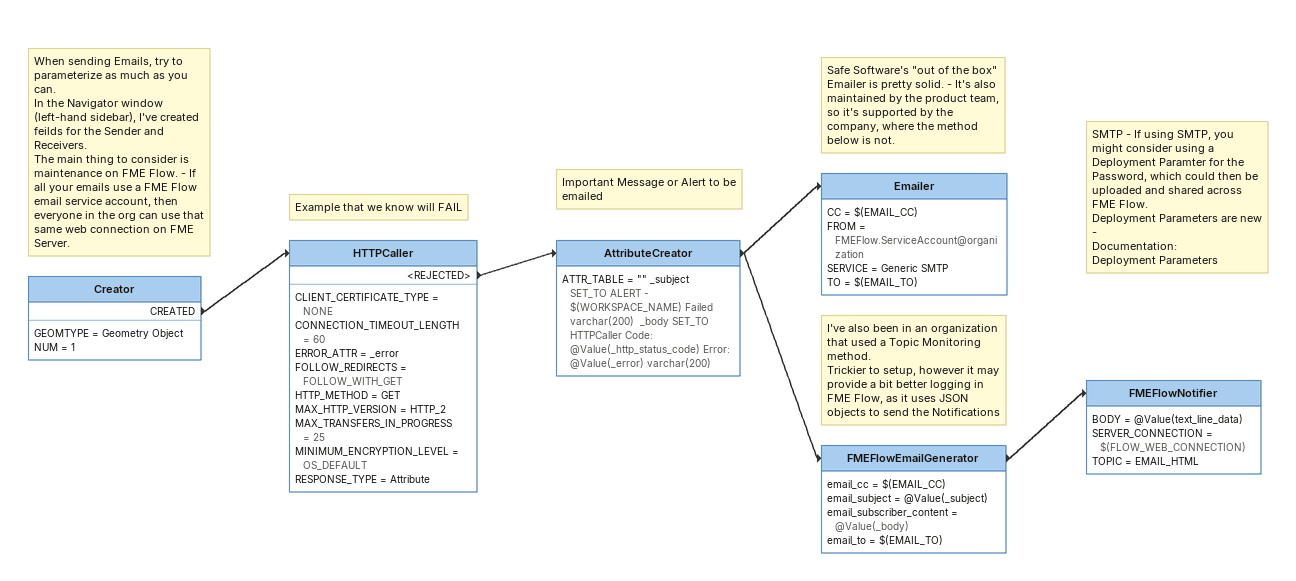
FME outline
Note: When sending Emails, try to parameterize as much as you can. / In the Navigator window (left-hand sidebar), I've created feilds for the Sender and Receivers. / The main thing to consider is maintenance on FME Flow. - If all your emails use a FME Flow email service account, then everyone in the org can use that same web connection on FME Server.
Creator
    GEOMTYPE = Geometry Object
    NUM = 1
    CREATED -> HTTPCaller
Note: Example that we know will FAIL
HTTPCaller
    CLIENT_CERTIFICATE_TYPE = NONE
    CONNECTION_TIMEOUT_LENGTH = 60
    ERROR_ATTR = _error
    FOLLOW_REDIRECTS = FOLLOW_WITH_GET
    HTTP_METHOD = GET
    MAX_HTTP_VERSION = HTTP_2
    MAX_TRANSFERS_IN_PROGRESS = 25
    MINIMUM_ENCRYPTION_LEVEL = OS_DEFAULT
    RESPONSE_TYPE = Attribute
    <REJECTED> -> AttributeCreator
Note: Important Message or Alert to be emailed
AttributeCreator
    ATTR_TABLE = "" _subject SET_TO ALERT - $(WORKSPACE_NAME) Failed varchar(200)  _body SET_TO HTTPCaller Code: @Value(_http_status_code) Error: @Value(_error) varchar(200)
    -> Emailer
    -> FMEFlowEmailGenerator
Note: Safe Software's "out of the box" Emailer is pretty solid. - It's also maintained by the product team, so it's supported by the company, where the method below is not.
Note: SMTP - If using SMTP, you might consider using a Deployment Paramter for the Password, which could then be uploaded and shared across FME Flow. / Deployment Parameters are new - / Documentation: / Deployment Parameters
Emailer
    CC = $(EMAIL_CC)
    FROM = FMEFlow.ServiceAccount@organization
    SERVICE = Generic SMTP
    TO = $(EMAIL_TO)
Note: I've also been in an organization that used a Topic Monitoring method. / Trickier to setup, however it may provide a bit better logging in FME Flow, as it uses JSON objects to send the Notifications
FMEFlowEmailGenerator
    email_cc = $(EMAIL_CC)
    email_subject = @Value(_subject)
    email_subscriber_content = @Value(_body)
    email_to = $(EMAIL_TO)
    -> FMEFlowNotifier
FMEFlowNotifier
    BODY = @Value(text_line_data)
    SERVER_CONNECTION = $(FLOW_WEB_CONNECTION)
    TOPIC = EMAIL_HTML
